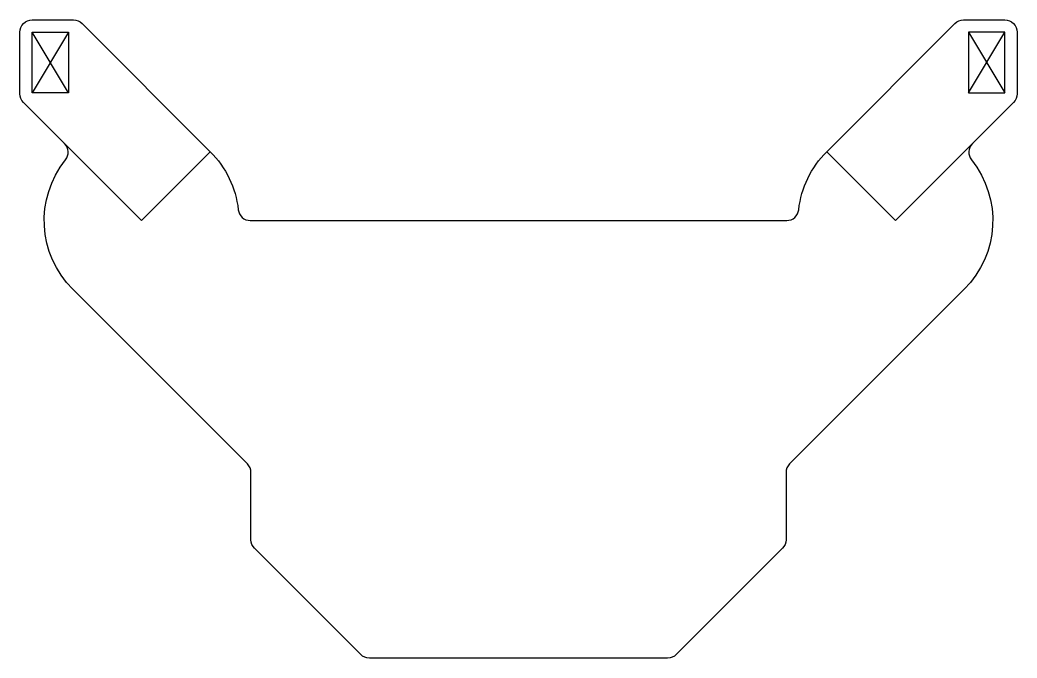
# Model space of a CAD drawing. Header units: millimetres. Extents: x -41 to 41, y -20 to 32.5.
import ezdxf

# ---------------------------------------------------------------- set-up
doc = ezdxf.new("R2010")
doc.units = ezdxf.units.MM
doc.layers.get('0').update_dxf_attribs({"linetype": 'CONTINUOUS'})

msp = doc.modelspace()

# ---------------------------------------------------------------- linework, layer by layer
for p, q in [((-37, 26.5), (-40, 31.5)), ((-37, 31.5), (-37, 26.5)), ((37, 31.5), (37, 26.5)), ((37, 26.5), (40, 31.5)), ((-37, 26.5), (-40, 26.5)), ((37, 26.5), (40, 26.5)), ((-31, 16), (-37.325, 22.325)), ((31, 16), (37.325, 22.325)), ((-31, 16), (-25.343, 21.657)), ((31, 16), (25.343, 21.657))]:
    msp.add_line(p, q)
msp.add_lwpolyline([(22, -4.728), (22, -10.263, -0.198912), (21.707, -10.971), (12.971, -19.707, -0.198912), (12.263, -20), (-12.263, -20, -0.198912), (-12.971, -19.707), (-21.707, -10.971, -0.198912), (-22, -10.263), (-22, -4.728, 0.198912), (-22.293, -4.021), (-36.657, 10.343, -0.381966), (-37.25, 20.993, 0.381966), (-37.325, 22.325), (-40.707, 25.707, -0.198912), (-41, 26.414), (-41, 31.5, -0.414214), (-40, 32.5), (-36.601, 32.5, -0.198912), (-35.893, 32.207), (-25.343, 21.657, -0.170128), (-23.05, 16.889, 0.381966), (-22.056, 16), (22.056, 16, 0.381966), (23.05, 16.889, -0.170128), (25.343, 21.657), (35.893, 32.207, -0.198912), (36.601, 32.5), (40, 32.5, -0.414214), (41, 31.5), (41, 26.414, -0.198912), (40.707, 25.707), (37.325, 22.325, 0.381966), (37.25, 20.993, -0.381966), (36.657, 10.343), (22.293, -4.021, 0.198912)], format="xyb", close=True)
for points in [[(-40, 26.5), (-40, 31.5), (-37, 31.5)], [(40, 31.5), (37, 31.5), (40, 26.5)]]:
    msp.add_lwpolyline(points, close=True)

doc.saveas('drawing.dxf')
